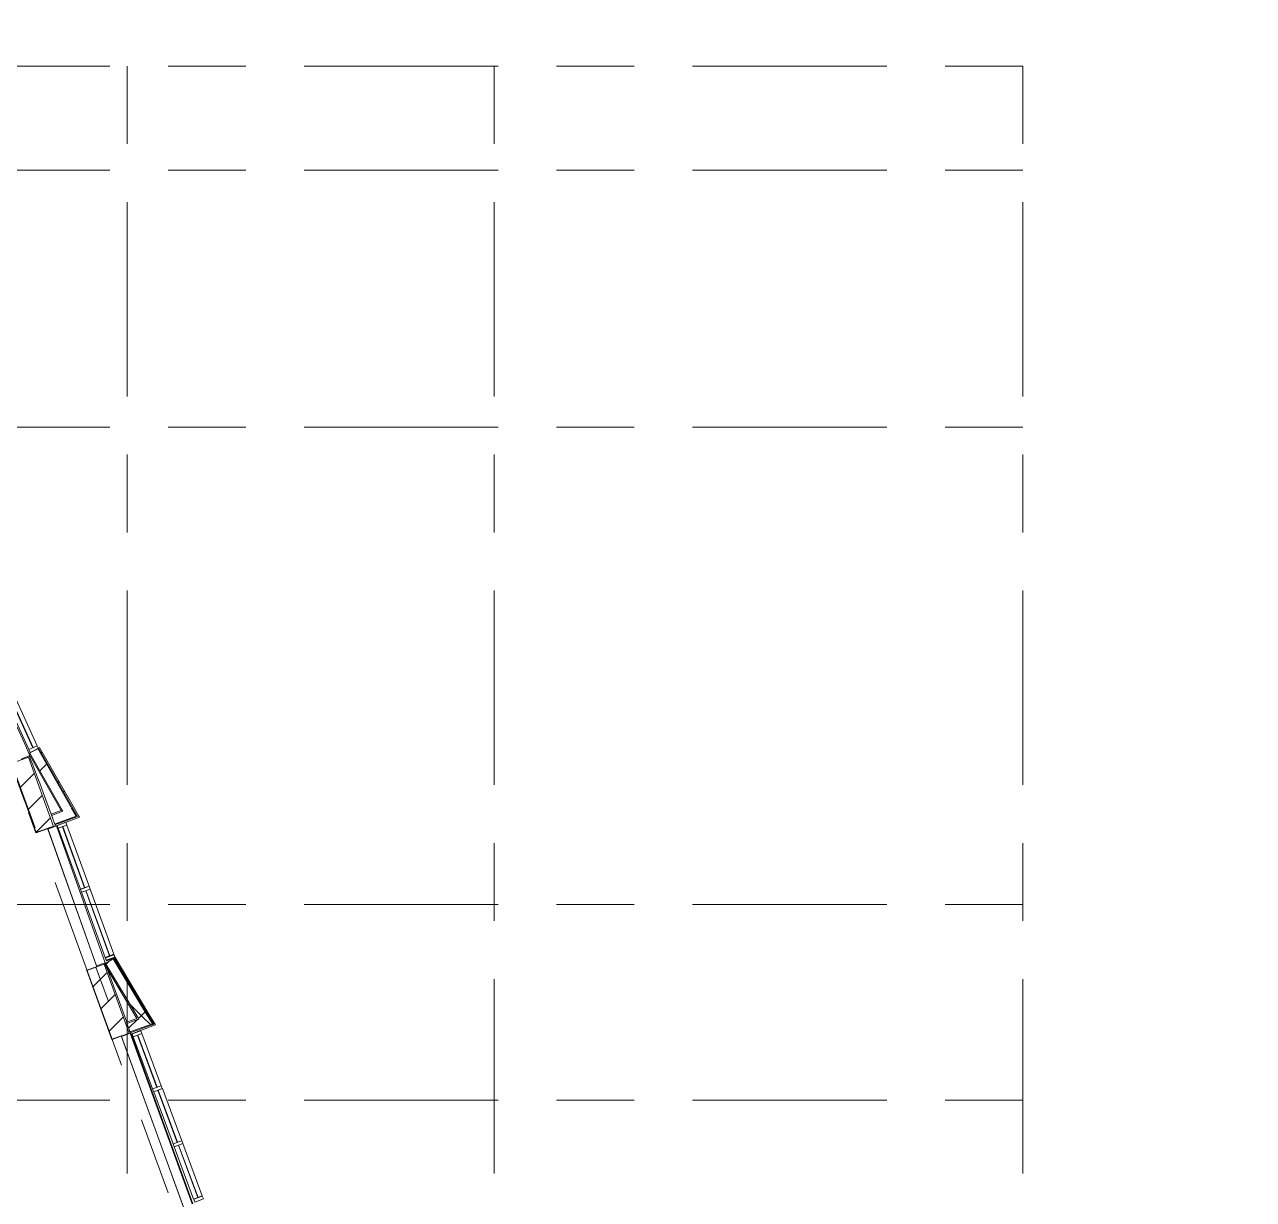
# Model space of a CAD drawing. Header units: millimetres. Extents: x 48966 to 294585, y -43515 to 30344.
# Drawn here: x 241902 to 261986, y 6895 to 26095 of the extents above; entities that cross this region are included whole.
import ezdxf

# ---------------------------------------------------------------- set-up
doc = ezdxf.new("R2010")
doc.units = ezdxf.units.MM
doc.linetypes.add('IMPORT-01 Штриховая _2 мм_', pattern=[600, 400, -200])
doc.linetypes.add('Осевые', pattern=[6350, 1270, -952.5, 3175, -952.5])
for name, color, linetype, lineweight in [('_Разделитель помещений_', 7, 'IMPORT-01 Штриховая _2 мм_', 9), ('Импосты витража', 7, 'Continuous', 9), ('Импосты витража-1', 7, 'Continuous', 18), ('Обобщенные модели', 7, 'Continuous', 9), ('Обобщенные модели-1', 7, 'Continuous', 18), ('Общие ребра', 7, 'Continuous', 9), ('Оси-2', 7, 'Осевые', 9), ('Перекрытия', 7, 'Continuous', 9), ('Стены', 7, 'Continuous', 9), ('Стены-1', 7, 'Continuous', 18), ('Штриховка разреза-1', 7, 'Continuous', 9)]:
    doc.layers.add(name, color=color, linetype=linetype, lineweight=lineweight)
pattern_1 = [(0, (108045.05, 0), (812.8, 203.2), [67.056, -542.544, 67.056, -542.544, -3251.2]), (0, (108045.05, 0), (812.8, 203.2), [-1219.2, 67.056, -1152.144, 67.056, -542.544, -1422.4]), (0, (108045.05, 0), (812.8, 203.2), [-3048, 67.056, -339.344, 67.056, -948.944]), (120, (108349.85, 101.6), (-582.37636, 602.30545), [67.056, -542.544, 67.056, -542.544, -3251.2]), (120, (108349.85, 101.6), (-582.37636, 602.30545), [-1219.2, 67.056, -1152.144, 67.056, -542.544, -1422.4]), (120, (108349.85, 101.6), (-582.37636, 602.30545), [-3048, 67.056, -339.344, 67.056, -948.944]), (240, (108451.45, 508), (-230.42364, -805.50545), [67.056, -542.544, 67.056, -542.544, -3251.2]), (240, (108451.45, 508), (-230.42364, -805.50545), [-1219.2, 67.056, -1152.144, 67.056, -542.544, -1422.4]), (240, (108451.45, 508), (-230.42364, -805.50545), [-3048, 67.056, -339.344, 67.056, -948.944])]
pattern_2 = [(45, (108045, 0), (-707.107, 707.107), []), (135, (108045, 0), (-707.107, -707.107), [])]
pattern_3 = [(45, (108045.05, 0), (-502.8943, 502.8943), []), (45, (108045.05, 762), (-502.8943, 502.8943), [])]
pattern_4 = [(45, (15, 0), (-493.914, 493.914), []), (45, (508.9, 0), (-493.914, 493.914), [873.125, -174.625, 6.706, -167.919])]

# ---------------------------------------------------------------- blocks, each defined once
blk = doc.blocks.new('Обобщенные модели 18 - Обобщенные модели 18-1175902-План 4-го этажа на отм_ _6_600')
at = {"layer": 'Обобщенные модели'}
h = blk.add_hatch(dxfattribs=at)
h.set_pattern_fill('FP_11', color=256, style=0, pattern_type=2)
h.set_pattern_definition(pattern_4)
h.paths.add_polyline_path([(134062, 12890), (134344, 12992), (133934, 14120), (133652, 14018), (133677, 13948)], flags=0)
h = blk.add_hatch(dxfattribs=at)
h.set_pattern_fill('FP_11', color=256, style=0, pattern_type=2)
h.set_pattern_definition(pattern_4)
h.paths.add_polyline_path([(135301, 9511), (135583, 9614), (135173, 10742), (134891, 10639), (134914, 10577)], flags=0)
blk.add_line((135243, 10128), (135037, 10692), dxfattribs=at)
at = {"layer": 'Обобщенные модели-1'}
for p, q in [((133934, 14120), (133652, 14018)), ((134344, 12992), (133934, 14120)), ((133652, 14018), (134062, 12890)), ((134062, 12890), (134344, 12992)), ((135173, 10742), (134891, 10639)), ((135583, 9614), (135173, 10742)), ((134891, 10639), (135301, 9511)), ((135301, 9511), (135583, 9614))]:
    blk.add_line(p, q, dxfattribs=at)
blk = doc.blocks.new('Прямоугольный импост - Прямоугольный черный-8339250-План 4-го этажа на отм_ _6_600')
at = {"layer": 'Импосты витража-1'}
for p, q in [((-50, 75), (0, 75)), ((-50, -75), (-50, 75)), ((0, 75), (0, -75)), ((0, -75), (-50, -75))]:
    blk.add_line(p, q, dxfattribs=at)
blk = doc.blocks.new('Прямоугольный импост - Прямоугольный черный-8339177-План 4-го этажа на отм_ _6_600')
at = {"layer": 'Импосты витража-1'}
for p, q in [((-25, 75), (25, 75)), ((-25, -75), (-25, 75)), ((25, 75), (25, -75)), ((25, -75), (-25, -75))]:
    blk.add_line(p, q, dxfattribs=at)
blk = doc.blocks.new('Прямоугольный импост - Прямоугольный черный-8339187-План 4-го этажа на отм_ _6_600')
at = {"layer": 'Импосты витража'}
for p, q in [((137397, 4786), (137538, 4837)), ((137538, 4837), (137849, 3982)), ((137708, 3931), (137397, 4786)), ((137849, 3982), (137708, 3931))]:
    blk.add_line(p, q, dxfattribs=at)
blk = doc.blocks.new('Прямоугольный импост - Прямоугольный черный-8339212-План 4-го этажа на отм_ _6_600')
at = {"layer": 'Импосты витража-1'}
for p, q in [((0, 75), (-50, 75)), ((-50, 75), (-50, -75)), ((0, -75), (0, 75)), ((-50, -75), (0, -75))]:
    blk.add_line(p, q, dxfattribs=at)
blk = doc.blocks.new('Прямоугольный импост - Прямоугольный черный-8339303-План 4-го этажа на отм_ _6_600')
at = {"layer": 'Импосты витража'}
for p, q in [((133527, 15125), (133664, 15187)), ((133927, 14246), (133527, 15125)), ((133664, 15187), (134064, 14308)), ((134064, 14308), (133927, 14246))]:
    blk.add_line(p, q, dxfattribs=at)
blk = doc.blocks.new('Прямоугольный импост - Прямоугольный черный-8339364-План 4-го этажа на отм_ _6_600')
at = {"layer": 'Импосты витража'}
for p, q in [((134407, 12961), (134548, 13013)), ((134770, 11963), (134407, 12961)), ((134548, 13013), (134911, 12014)), ((134911, 12014), (134770, 11963))]:
    blk.add_line(p, q, dxfattribs=at)
blk = doc.blocks.new('Прямоугольный импост - Прямоугольный черный-8339365-План 4-го этажа на отм_ _6_600')
at = {"layer": 'Импосты витража'}
for p, q in [((134787, 11916), (134928, 11967)), ((135175, 10851), (134787, 11916)), ((134928, 11967), (135316, 10902)), ((135316, 10902), (135175, 10851))]:
    blk.add_line(p, q, dxfattribs=at)

msp = doc.modelspace()

# ---------------------------------------------------------------- hatches: boundary and pattern name
at = {"layer": 'Штриховка разреза-1'}
h = msp.add_hatch(dxfattribs=at)
h.set_pattern_fill('FP_3', color=256, style=0, pattern_type=2)
h.set_pattern_definition(pattern_2)
h.paths.add_polyline_path([(242527.4, 13239.1), (242670.4, 13291.1), (242116.5, 14264.4), (241986.1, 14190.2), (242517.4, 13256.7)], flags=0)
h = msp.add_hatch(dxfattribs=at)
h.set_pattern_fill('FP_1', color=256, style=0, pattern_type=2)
h.set_pattern_definition(pattern_1)
h.paths.add_polyline_path([(242745.6, 13158.9), (242759.9, 13164.1), (242129.5, 14271.8), (242116.5, 14264.4), (242670.4, 13291.1)], flags=0)
h = msp.add_hatch(dxfattribs=at)
h.set_pattern_fill('FP_2', color=256, style=0, pattern_type=2)
h.set_pattern_definition(pattern_3)
h.paths.add_polyline_path([(242767.5, 13150.9), (242786.5, 13157.8), (242146.9, 14281.7), (242129.5, 14271.8), (242759.9, 13164.1)], flags=0)
h = msp.add_hatch(dxfattribs=at)
h.set_pattern_fill('FP_2', color=256, style=0, pattern_type=2)
h.set_pattern_definition(pattern_3)
h.paths.add_polyline_path([(244012.5, 9756.6), (244031.7, 9763.6), (243381.1, 10846.4), (243363.9, 10836.1), (244004.7, 9769.7)], flags=0)
h = msp.add_hatch(dxfattribs=at)
h.set_pattern_fill('FP_1', color=256, style=0, pattern_type=2)
h.set_pattern_definition(pattern_1)
h.paths.add_polyline_path([(243738.4, 9853.6), (243757.6, 9860.6), (243222.5, 10751.1), (243205.3, 10740.8), (243303.9, 10576.7)], flags=0)
h = msp.add_hatch(dxfattribs=at)
h.set_pattern_fill('FP_3', color=256, style=0, pattern_type=2)
h.set_pattern_definition(pattern_2)
h.paths.add_polyline_path([(243768, 9843.1), (243911.6, 9895.4), (243351.1, 10828.4), (243222.5, 10751.1), (243757.6, 9860.6)], flags=0)
h = msp.add_hatch(dxfattribs=at)
h.set_pattern_fill('FP_1', color=256, style=0, pattern_type=2)
h.set_pattern_definition(pattern_1)
h.paths.add_polyline_path([(243573.1, 9772.1), (243768, 9843.1), (243757.6, 9860.6), (243566.3, 9790.9)], flags=0)
h = msp.add_hatch(dxfattribs=at)
h.set_pattern_fill('FP_3', color=256, style=0, pattern_type=2)
h.set_pattern_definition(pattern_2)
h.paths.add_polyline_path([(243624.5, 9631.2), (243990.3, 9764.5), (243911.6, 9895.4), (243573.1, 9772.1)], flags=0)
h = msp.add_hatch(dxfattribs=at)
h.set_pattern_fill('FP_1', color=256, style=0, pattern_type=2)
h.set_pattern_definition(pattern_1)
h.paths.add_polyline_path([(243629.6, 9617.1), (244012.5, 9756.6), (244004.7, 9769.7), (243624.5, 9631.2)], flags=0)

# ---------------------------------------------------------------- linework, layer by layer
at = {"layer": '_Разделитель помещений_'}
for p, q in [((241764.7, 13784.6), (242083.3, 12886.6)), ((242083.3, 12886.6), (242092.5, 12889.8)), ((242320.9, 12970.9), (242384.9, 12993.6))]:
    msp.add_line(p, q, dxfattribs=at)
at = {"layer": 'Общие ребра'}
for p, q in [((242116.5, 14264.4), (242660.3, 13308.7)), ((242129.5, 14271.8), (242674.6, 13313.9)), ((241986.1, 14190.2), (242517.4, 13256.7)), ((242517.4, 13256.7), (242527.4, 13239.1)), ((242660.3, 13308.7), (242670.4, 13291.1)), ((242670.4, 13291.1), (242745.6, 13158.9)), ((242674.6, 13313.9), (242759.9, 13164.1)), ((242527.4, 13239.1), (242341.2, 13171.3)), ((242745.6, 13158.9), (242392.5, 13030.3)), ((242767.5, 13150.9), (242397.6, 13016.2)), ((242759.9, 13164.1), (242767.5, 13150.9)), ((243222.5, 10751.1), (243757.6, 9860.6)), ((243351.1, 10828.4), (243901.1, 9912.9)), ((243363.9, 10836.1), (243915.5, 9918.1)), ((243768, 9843.1), (243573.1, 9772.1)), ((243757.6, 9860.6), (243768, 9843.1)), ((243901.1, 9912.9), (243911.6, 9895.4)), ((243911.6, 9895.4), (243990.3, 9764.5)), ((243915.5, 9918.1), (244004.7, 9769.7)), ((243990.3, 9764.5), (243624.5, 9631.2)), ((244012.5, 9756.6), (243629.6, 9617.1)), ((244004.7, 9769.7), (244012.5, 9756.6))]:
    msp.add_line(p, q, dxfattribs=at)
at = {"layer": 'Оси-2'}
for p, q in [((237296.3, 26095.3), (261985.6, -41737.8)), ((258216.7, 25417.1), (199731.8, 25417.1)), ((243576.7, 25417.1), (243576.7, -41737.8)), ((249576.7, 25417.1), (249576.7, -41737.8)), ((258216.7, 25417.1), (258216.7, -41737.8)), ((258216.7, 23717.1), (199731.8, 23717.1)), ((258216.7, 19517.1), (199731.8, 19517.1)), ((258216.7, 11717.1), (199731.8, 11717.1)), ((258216.7, 8517.1), (199731.8, 8517.1))]:
    msp.add_line(p, q, dxfattribs=at)
at = {"layer": 'Перекрытия'}
for p, q in [((242092.5, 12889.9), (241682.1, 14017.5)), ((242334.7, 13190.2), (242205.1, 13546.5)), ((242279.5, 12957.9), (242092.5, 12889.9)), ((243081.6, 10697.4), (242280.1, 12956.1)), ((242406.9, 12992), (242404.9, 12997.6)), ((242920.9, 10638.9), (243081.6, 10697.4)), ((243222.5, 10751.1), (243219.2, 10760.2)), ((243571.3, 9792.7), (243258.4, 10652.4)), ((243331.3, 9511.3), (242920.9, 10638.9)), ((243481.9, 9566.1), (243331.3, 9511.3)), ((244510.8, 6739.2), (243481.9, 9566.1)), ((244651.3, 6825.5), (243641.4, 9600.3))]:
    msp.add_line(p, q, dxfattribs=at)
msp.add_arc((225182.5, 7350.8), 18115, 20, 22.03483, dxfattribs=at)
at = {"layer": 'Стены'}
for p, q in [((241847.6, 14092), (241985, 14151.7)), ((242283, 12948.1), (242425.3, 12998.6)), ((243077.2, 10709.8), (242283, 12948.1)), ((242425.3, 12998.6), (243219.5, 10760.3)), ((243077.2, 10709.8), (243219.5, 10760.3)), ((243484.4, 9559.3), (243626.3, 9610.9)), ((244500.2, 6768.4), (243484.4, 9559.3)), ((243626.3, 9610.9), (244641.4, 6821.9))]:
    msp.add_line(p, q, dxfattribs=at)
msp.add_arc((222683.5, 5759.9), 21048, 23.58863, 29.26508, dxfattribs=at)
at = {"layer": 'Стены-1'}
for p, q in [((241638.4, 15154.6), (242038.2, 14276.3)), ((242042.7, 14278.4), (241642.9, 15156.7)), ((242038.2, 14276.3), (242042.7, 14278.4)), ((242146.9, 14281.7), (242060.8, 14232.7)), ((242693.7, 13320.9), (242146.9, 14281.7)), ((242051.3, 14227.3), (241968.7, 14180.3)), ((241968.7, 14180.3), (242498.3, 13249.8)), ((242061.2, 14231.8), (242051.3, 14227.3)), ((242060.8, 14232.7), (242061.2, 14231.8)), ((241680.2, 14016.8), (242090.6, 12889.2)), ((242092.5, 12889.9), (241682.1, 14017.5)), ((242786.5, 13157.8), (242693.7, 13320.9)), ((242498.3, 13249.8), (242334.3, 13190.1)), ((242334.3, 13190.1), (242404.4, 12997.4)), ((242404.4, 12997.4), (242796.6, 13140.2)), ((242796.6, 13140.2), (242786.5, 13157.8)), ((242090.6, 12889.2), (242091.3, 12887.3)), ((242091.3, 12887.3), (242375.1, 12990.6)), ((242374.4, 12992.5), (242092.5, 12889.9)), ((242375.1, 12990.6), (242374.4, 12992.5)), ((242524.5, 12987.9), (242519.8, 12986.2)), ((242519.8, 12986.2), (242883.3, 11987.4)), ((242888, 11989.1), (242524.5, 12987.9)), ((242883.3, 11987.4), (242888, 11989.1)), ((242905.1, 11942.2), (242900.4, 11940.5)), ((242900.4, 11940.5), (243287.9, 10875.8)), ((243292.6, 10877.5), (242905.1, 11942.2)), ((243381.1, 10846.4), (243205.3, 10740.8)), ((243287.9, 10875.8), (243292.6, 10877.5)), ((243934.6, 9925.1), (243381.1, 10846.4)), ((243205.3, 10740.8), (243738.4, 9853.6)), ((242920.9, 10638.9), (242919, 10638.2)), ((242919, 10638.2), (243329.5, 9510.6)), ((243331.3, 9511.3), (242920.9, 10638.9)), ((243738.4, 9853.6), (243566.3, 9790.9)), ((244031.7, 9763.6), (243934.6, 9925.1)), ((243566.3, 9790.9), (243636.5, 9598.3)), ((243636.5, 9598.3), (244042.2, 9746.1)), ((244042.2, 9746.1), (244031.7, 9763.6)), ((243329.5, 9510.6), (243331.3, 9511.3)), ((243750.3, 9580.6), (243745.6, 9578.9)), ((243745.6, 9578.9), (244063, 8726)), ((244067.7, 8727.7), (243750.3, 9580.6)), ((244063, 8726), (244067.7, 8727.7)), ((244085.1, 8680.9), (244080.4, 8679.1)), ((244080.4, 8679.1), (244397.7, 7826.2)), ((244402.4, 7828), (244085.1, 8680.9)), ((244397.7, 7826.2), (244402.4, 7828)), ((244419.8, 7781.1), (244415.2, 7779.4)), ((244415.2, 7779.4), (244732.5, 6926.5)), ((244737.2, 6928.2), (244419.8, 7781.1)), ((244732.5, 6926.5), (244737.2, 6928.2))]:
    msp.add_line(p, q, dxfattribs=at)

# ---------------------------------------------------------------- block references
at = {"layer": 'Импосты витража'}
for name in ['Прямоугольный импост - Прямоугольный черный-8339303-План 4-го этажа на отм_ _6_600', 'Прямоугольный импост - Прямоугольный черный-8339364-План 4-го этажа на отм_ _6_600', 'Прямоугольный импост - Прямоугольный черный-8339365-План 4-го этажа на отм_ _6_600']:
    msp.add_blockref(name, (108045, 0), dxfattribs=at)
at = {"layer": 'Импосты витража', "extrusion": (0, 0, -1)}
for name, p, rotation in [('Прямоугольный импост - Прямоугольный черный-8339250-План 4-го этажа на отм_ _6_600', (-242061.2, 14231.8), 245.5243007658556), ('Прямоугольный импост - Прямоугольный черный-8339177-План 4-го этажа на отм_ _6_600', (-242894.2, 11964.8), 250.0000000000006), ('Прямоугольный импост - Прямоугольный черный-8339177-План 4-го этажа на отм_ _6_600', (-243298.8, 10853.1), 250.0000000000006), ('Прямоугольный импост - Прямоугольный черный-8339250-План 4-го этажа на отм_ _6_600', (-243310.6, 10820.7), 250.0000000000006), ('Прямоугольный импост - Прямоугольный черный-8339177-План 4-го этажа на отм_ _6_600', (-244074, 8703.4), 249.5917819445152), ('Прямоугольный импост - Прямоугольный черный-8339177-План 4-го этажа на отм_ _6_600', (-244408.8, 7803.7), 249.5917819445152), ('Прямоугольный импост - Прямоугольный черный-8339250-План 4-го этажа на отм_ _6_600', (-244754, 6875.8), 249.5917819445152)]:
    msp.add_blockref(name, p, dxfattribs=dict(at, rotation=rotation))
at = {"layer": 'Импосты витража'}
for name, p, rotation in [('Прямоугольный импост - Прямоугольный черный-8339212-План 4-го этажа на отм_ _6_600', (242505, 13034), 109.9999999999994), ('Прямоугольный импост - Прямоугольный черный-8339212-План 4-го этажа на отм_ _6_600', (243730.5, 9626.6), 110.4082180554848), ('Прямоугольный импост - Прямоугольный черный-8339187-План 4-го этажа на отм_ _6_600', (106318.4, 3788.9), 0.4082180554843464), ('Прямоугольный импост - Прямоугольный черный-8339187-План 4-го этажа на отм_ _6_600', (106653.2, 2889.1), 0.4082180554852393), ('Прямоугольный импост - Прямоугольный черный-8339187-План 4-го этажа на отм_ _6_600', (106987.9, 1989.4), 0.4082180554852393)]:
    msp.add_blockref(name, p, dxfattribs=dict(at, rotation=rotation))
at = {"layer": 'Обобщенные модели'}
msp.add_blockref('Обобщенные модели 18 - Обобщенные модели 18-1175902-План 4-го этажа на отм_ _6_600', (108030, 0), dxfattribs=at)

doc.saveas('drawing.dxf')
